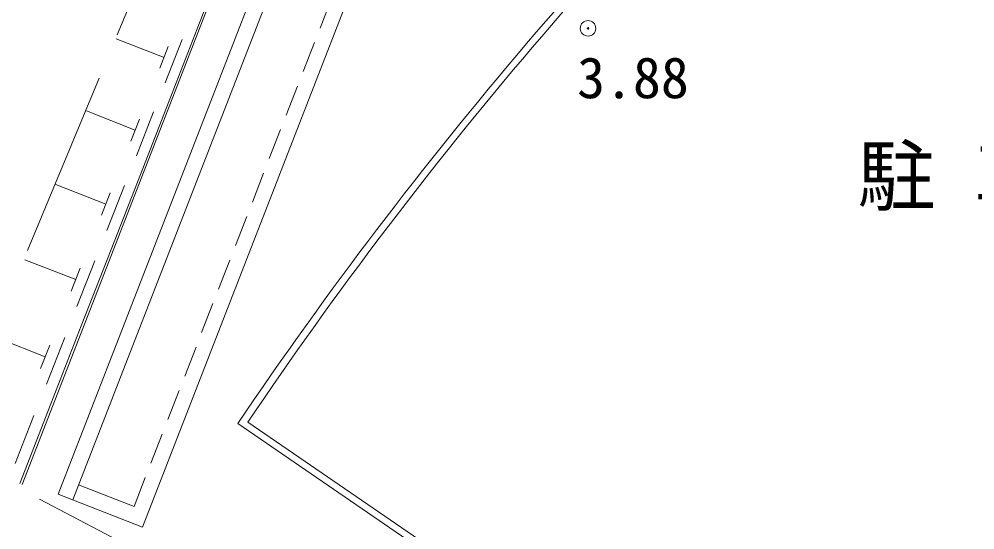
# Model space of a CAD drawing. Units: millimetres, scale not verified. Extents: x -75890393 to -75489893, y -146986278 to -146709278.
# Drawn here: x -75835038 to -75819675, y -146945607 to -146937397 of the extents above; entities that cross this region are included whole.
import ezdxf
from ezdxf.enums import TextEntityAlignment as Align

# ---------------------------------------------------------------- set-up
doc = ezdxf.new("R2010")
doc.units = ezdxf.units.MM
doc.header["$LTSCALE"] = 500
doc.header["$PDMODE"] = 32
doc.header["$PDSIZE"] = 250
doc.linetypes.add('DASHED', pattern=[7.5, 6, -1.5])
doc.linetypes.add('USER7', pattern=[1.5, 1, -0.5])
doc.layers.add('S-SUV', color=171, linetype='Continuous', lineweight=13)
doc.layers.add('S-SUV-SRVR', color=4, linetype='Continuous', lineweight=13)
doc.styles.add('ＭＳ ゴシック', font='')
doc.styles.get('ＭＳ ゴシック').set_extended_font_data('MS Gothic')

msp = doc.modelspace()

# ---------------------------------------------------------------- linework, layer by layer
at = {"layer": 'S-SUV', "color": 7}
for p, q in [((-75834412.6, -146945032.4), (-75821100.3, -146910792.7)), ((-75834174.9, -146945124.9), (-75820862.6, -146910885.1)), ((-75833054.9, -146945560.3), (-75819742.6, -146911320.5)), ((-75832176, -146937554.1), (-75831732.8, -146936419.1)), ((-75832628, -146938711.9), (-75832176, -146937554.1)), ((-75832708.7, -146938013.2), (-75833475.4, -146937713.8)), ((-75832691, -146938420.4), (-75832419.7, -146937725.7)), ((-75832776.5, -146938186.9), (-75832640.9, -146937839.5)), ((-75833089.2, -146939893), (-75832628, -146938711.9)), ((-75833172.3, -146939180), (-75833956.4, -146938873.8)), ((-75833153.8, -146939595.5), (-75832877.1, -146938886.9)), ((-75833241.5, -146939357.1), (-75833103.1, -146939002.8)), ((-75833559.7, -146941097.9), (-75833089.2, -146939893)), ((-75833645.2, -146940370.2), (-75834447.1, -146940057.1)), ((-75833626, -146940794.3), (-75833343.7, -146940071.3)), ((-75833715.8, -146940550.9), (-75833574.7, -146940189.5)), ((-75834039.7, -146942327.1), (-75833559.7, -146941097.9)), ((-75834127.7, -146941584.4), (-75834947.8, -146941264.2)), ((-75834107.7, -146942017.2), (-75833819.7, -146941279.7)), ((-75834199.7, -146941768.8), (-75834055.7, -146941400.1)), ((-75834529.4, -146943581.2), (-75834039.7, -146942327.1)), ((-75834619.9, -146942823.2), (-75835458.5, -146942495.8)), ((-75834599.1, -146943264.9), (-75834305.3, -146942512.5)), ((-75834693.4, -146943011.3), (-75834546.5, -146942635.1)), ((-75835028.9, -146944860.6), (-75834529.4, -146943581.2)), ((-75835100.5, -146944537.8), (-75834800.8, -146943770.1)), ((-75831524, -146943895.2), (-75820002.8, -146951793.8)), ((-75831361.1, -146943873.6), (-75819763.4, -146951824.6)), ((-75833191, -146945230.8), (-75834081.5, -146944884.6)), ((-75834412.6, -146945032.4), (-75833054.9, -146945560.3)), ((-75834709.3, -146945111.4), (-75832443.9, -146946300.6))]:
    msp.add_line(p, q, dxfattribs=at)
at = {"layer": 'S-SUV', "color": 7, "linetype": 'USER7'}
msp.add_line((-75833191, -146945230.8), (-75820064.7, -146911469.5), dxfattribs=at)
at = {"layer": 'S-SUV', "color": 7, "linetype": 'DASHED'}
msp.add_line((-75832307.7, -146934883), (-75837275.4, -146946812), dxfattribs=at)
at = {"layer": 'S-SUV', "color": 7}
msp.add_lwpolyline([(-75714807.4, -146931727.1), (-75715278.5, -146931603.3), (-75719346.6, -146930845.4), (-75721931.8, -146929518), (-75726408.5, -146928164.4), (-75739714.6, -146925974.8), (-75754354.7, -146923618.3), (-75763569, -146921957.5), (-75791184.4, -146918125.8), (-75801537.1, -146916212.7), (-75807460.9, -146914643.9), (-75813643.1, -146912531.2), (-75820868, -146909431.7), (-75824117.8, -146916794), (-75826823, -146923957.8), (-75830428.4, -146933149.9), (-75834989.9, -146944877)], dxfattribs=at)
for centre, radius, start, end in [((-76121907.8, -146814840.6), 308276.4, 336.5587, 342.34795), ((-75773917.3, -146982895.4), 69566.8, 133.26333, 145.90168), ((-75775347.7, -146981662.1), 67568.3, 133.16999, 145.99502)]:
    msp.add_arc(centre, radius, start, end, dxfattribs=at)
at = {"layer": 'S-SUV-SRVR'}
for radius in [12.5, 12.5, 9.38, 6.25]:
    msp.add_circle((-75825892.9, -146937545.6), radius, dxfattribs=at)
msp.add_point((-75825892.9, -146937545.6), dxfattribs=at)

# ---------------------------------------------------------------- texts
at = {"layer": 'S-SUV', "color": 7, "insert": (-75818746.7, -146939970), "char_height": 916.4, "attachment_point": 5, "style": 'ＭＳ ゴシック'}
msp.add_mtext('\\T1.5;駐車場', dxfattribs=at)
at = {"layer": 'S-SUV-SRVR', "style": 'ＭＳ ゴシック'}
msp.add_text('3.88', height=659.8, dxfattribs=at).set_placement((-75824273, -146938008.7), align=Align.TOP_RIGHT)

doc.saveas('drawing.dxf')
